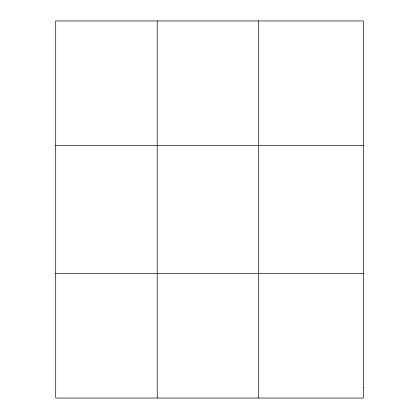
<?xml version="1.0" encoding="UTF-8"?>
<svg xmlns="http://www.w3.org/2000/svg" width="419" height="419" viewBox="0 0 419 419"><rect width="100%" height="100%" fill="white"/><g stroke="black" fill="none" stroke-linecap="round" stroke-linejoin="round"><path stroke-width="0.63" d="M157.209 20.95L157.209 398.05M258.712 20.95L258.712 398.05M55.706 145.393L363.294 145.393M55.706 273.607L363.294 273.607M363.294 387.68L363.294 398.05L55.706 398.05L55.706 20.95L363.294 20.95L363.294 387.68"/></g></svg>
